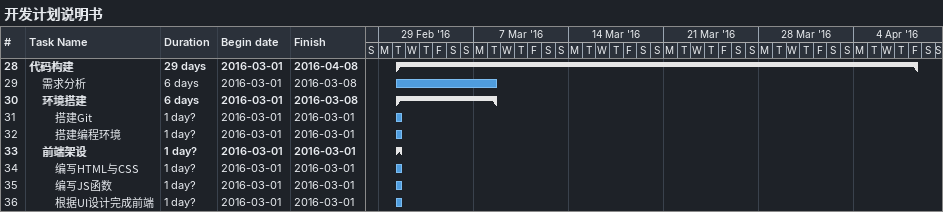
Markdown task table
开发计划说明书

| ID | Level | Task | Duration | Start | Finish |
|---|---|---|---|---|---|
| 28 | 1 | **代码构建** | 29d | 2016-03-01 | 2016-04-08 |
| 29 | 2 | 需求分析 | 6d | 2016-03-01 | 2016-03-08 |
| 30 | 2 | **环境搭建** | 6d | 2016-03-01 | 2016-03-08 |
| 31 | 3 | 搭建Git | 1d? | 2016-03-01 | 2016-03-01 |
| 32 | 3 | 搭建编程环境 | 1d? | 2016-03-01 | 2016-03-01 |
| 33 | 2 | **前端架设** | 1d? | 2016-03-01 | 2016-03-01 |
| 34 | 3 | 编写HTML与CSS | 1d? | 2016-03-01 | 2016-03-01 |
| 35 | 3 | 编写JS函数 | 1d? | 2016-03-01 | 2016-03-01 |
| 36 | 3 | 根据UI设计完成前端 | 1d? | 2016-03-01 | 2016-03-01 |
